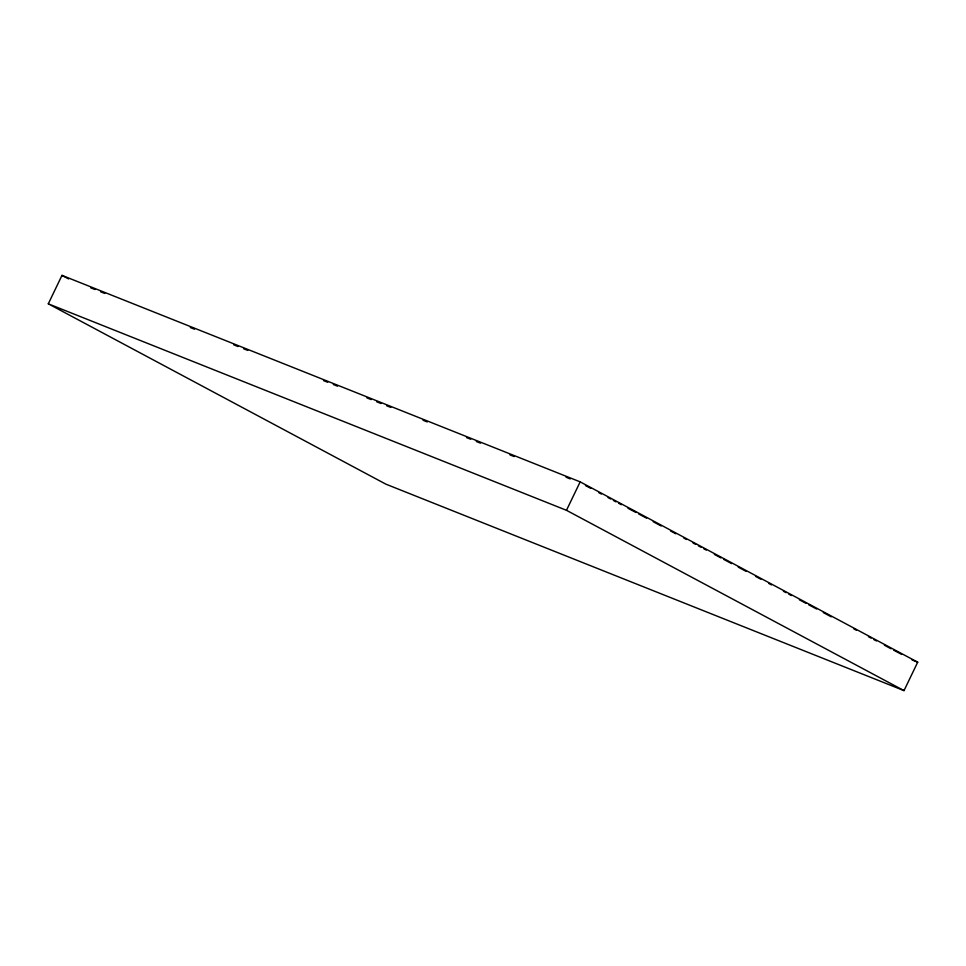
<?xml version="1.0" encoding="UTF-8"?>
<svg xmlns="http://www.w3.org/2000/svg" width="966" height="966" viewBox="0 0 966 966"><rect width="100%" height="100%" fill="white"/><g stroke="black" fill="none" stroke-linecap="round" stroke-linejoin="round"><path stroke-width="1.45" d="M48.3 303.819L61.981 275.382L580.168 481.865L917.7 662.181L904.019 690.618L385.832 484.135L48.3 303.819L566.474 510.302L904.019 690.618M566.474 510.302L580.168 481.865M90.768 287.856L94.97 289.534M100.585 291.768L104.787 293.447M190.314 327.522L194.516 329.201M233.772 344.838L237.986 346.516M243.589 348.75L247.791 350.429M323.501 380.592L327.715 382.27M333.318 384.504L337.52 386.183M366.971 397.907L371.173 399.586M376.776 401.82L380.99 403.498M386.593 405.732L390.795 407.41M423.048 420.258L427.25 421.937M466.506 437.574L470.72 439.252M476.323 441.486L480.525 443.165M509.976 454.901L514.178 456.568M566.052 477.24L570.254 478.919M912.097 659.947L917.7 662.181M585.456 485.524L590.781 488.361M598.751 492.612L601.407 494.037M608.049 497.587L610.705 498.999M613.362 500.424L616.018 501.849M618.675 503.262L621.331 504.687M627.972 508.237L635.954 512.487M638.611 513.912L646.58 518.162M653.221 521.712L661.191 525.975M670.501 530.938L675.814 533.787M683.783 538.038L686.44 539.463M693.081 543.013L695.737 544.426M698.394 545.85L701.05 547.263M703.707 548.688L706.363 550.101M714.345 554.363L720.986 557.913M723.643 559.338L731.612 563.589M738.253 567.139L746.223 571.401M755.533 576.364L760.846 579.202M768.815 583.464L771.472 584.889M783.426 591.277L786.082 592.689M788.739 594.114L791.408 595.527M799.377 599.789L806.018 603.339M808.675 604.752L816.644 609.015M823.286 612.565L831.267 616.827M853.847 628.89L856.504 630.303M868.458 636.691L871.127 638.115M873.783 639.54L876.44 640.953M884.409 645.216L891.05 648.766M893.707 650.178L901.676 654.441M61.981 275.382L68.622 278.933"/></g></svg>
